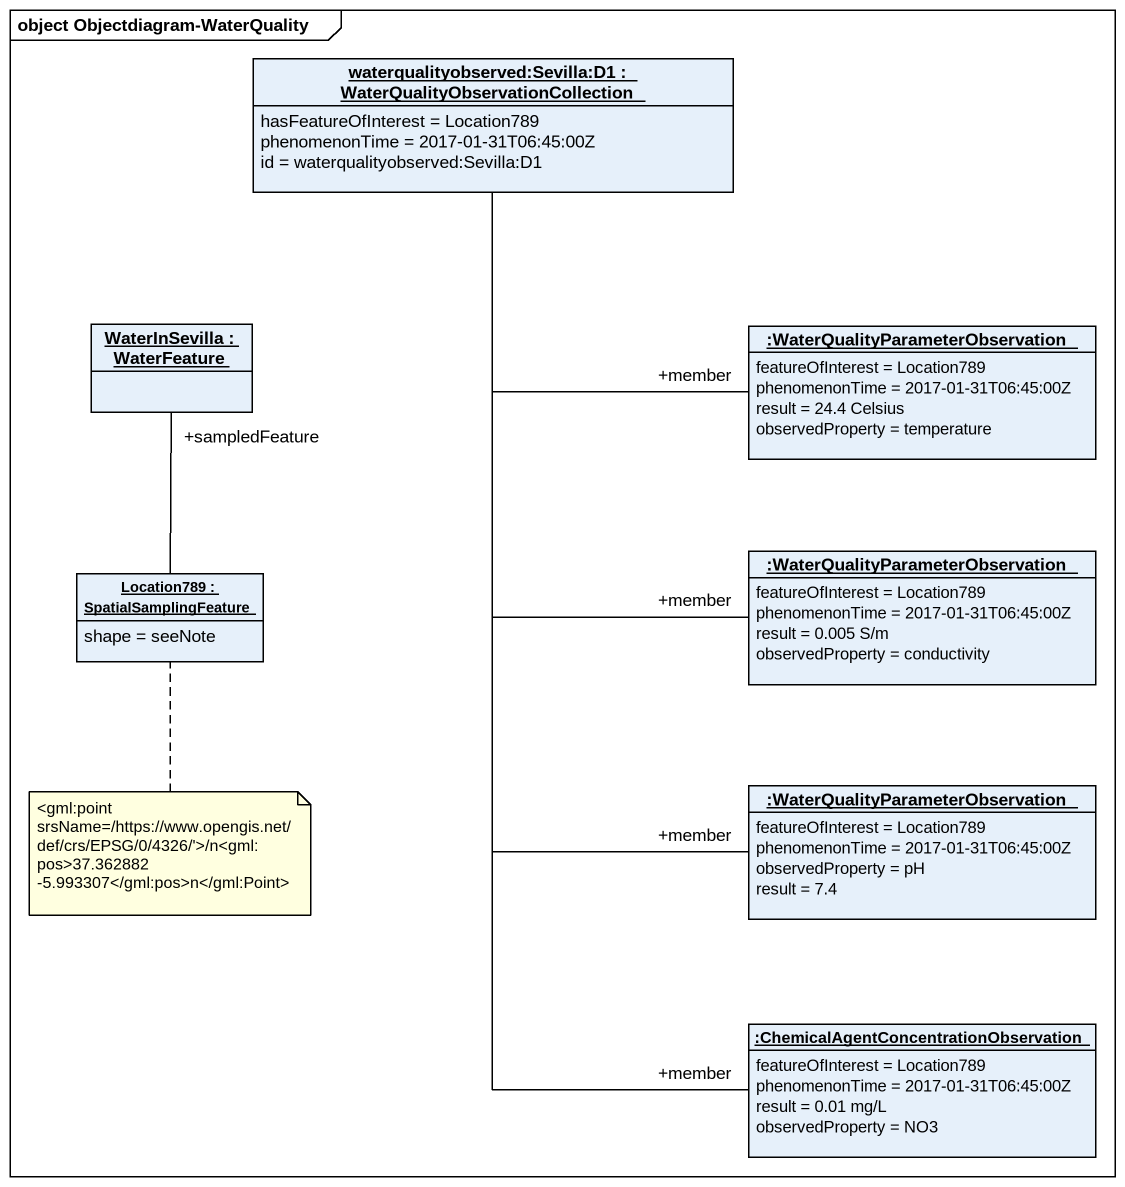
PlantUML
@startuml
mainframe object Objectdiagram-WaterQuality
hide circle
hide empty members
object "waterqualityobserved:Sevilla:D1 : WaterQualityObservationCollection" as waterqualityobserved {
  hasFeatureOfInterest = Location789
  phenomenonTime = 2017-01-31T06:45:00Z
  id = waterqualityobserved:Sevilla:D1
}
object "WaterInSevilla : WaterFeature" as WaterInSevilla
object ":WaterQualityParameterObservation" as WaterQualityParameterObserva {
  featureOfInterest = Location789
  phenomenonTime = 2017-01-31T06:45:00Z
  result = 24.4 Celsius
  observedProperty = temperature
}
object "Location789 : SpatialSamplingFeature" as Location789 {
  shape = seeNote
}
object ":WaterQualityParameterObservation" as WaterQualityParameterObserva_2 {
  featureOfInterest = Location789
  phenomenonTime = 2017-01-31T06:45:00Z
  result = 0.005 S/m
  observedProperty = conductivity
}
object ":WaterQualityParameterObservation" as WaterQualityParameterObserva_3 {
  featureOfInterest = Location789
  phenomenonTime = 2017-01-31T06:45:00Z
  observedProperty = pH
  result = 7.4
}
object ":ChemicalAgentConcentrationObservation" as ChemicalAgentConcentrationOb {
  featureOfInterest = Location789
  phenomenonTime = 2017-01-31T06:45:00Z
  result = 0.01 mg/L
  observedProperty = NO3
}
waterqualityobserved -- "+member" WaterQualityParameterObserva
waterqualityobserved -- "+member" WaterQualityParameterObserva_2
waterqualityobserved -- "+member" WaterQualityParameterObserva_3
waterqualityobserved -- "+member" ChemicalAgentConcentrationOb
Location789 -up- "+sampledFeature" WaterInSevilla
note bottom of Location789 : <gml:point srsName=/https://www.opengis.net/def/crs/EPSG/0/4326/'>/n<gml:pos>37.362882 -5.993307</gml:pos>n</gml:Point>
@enduml
